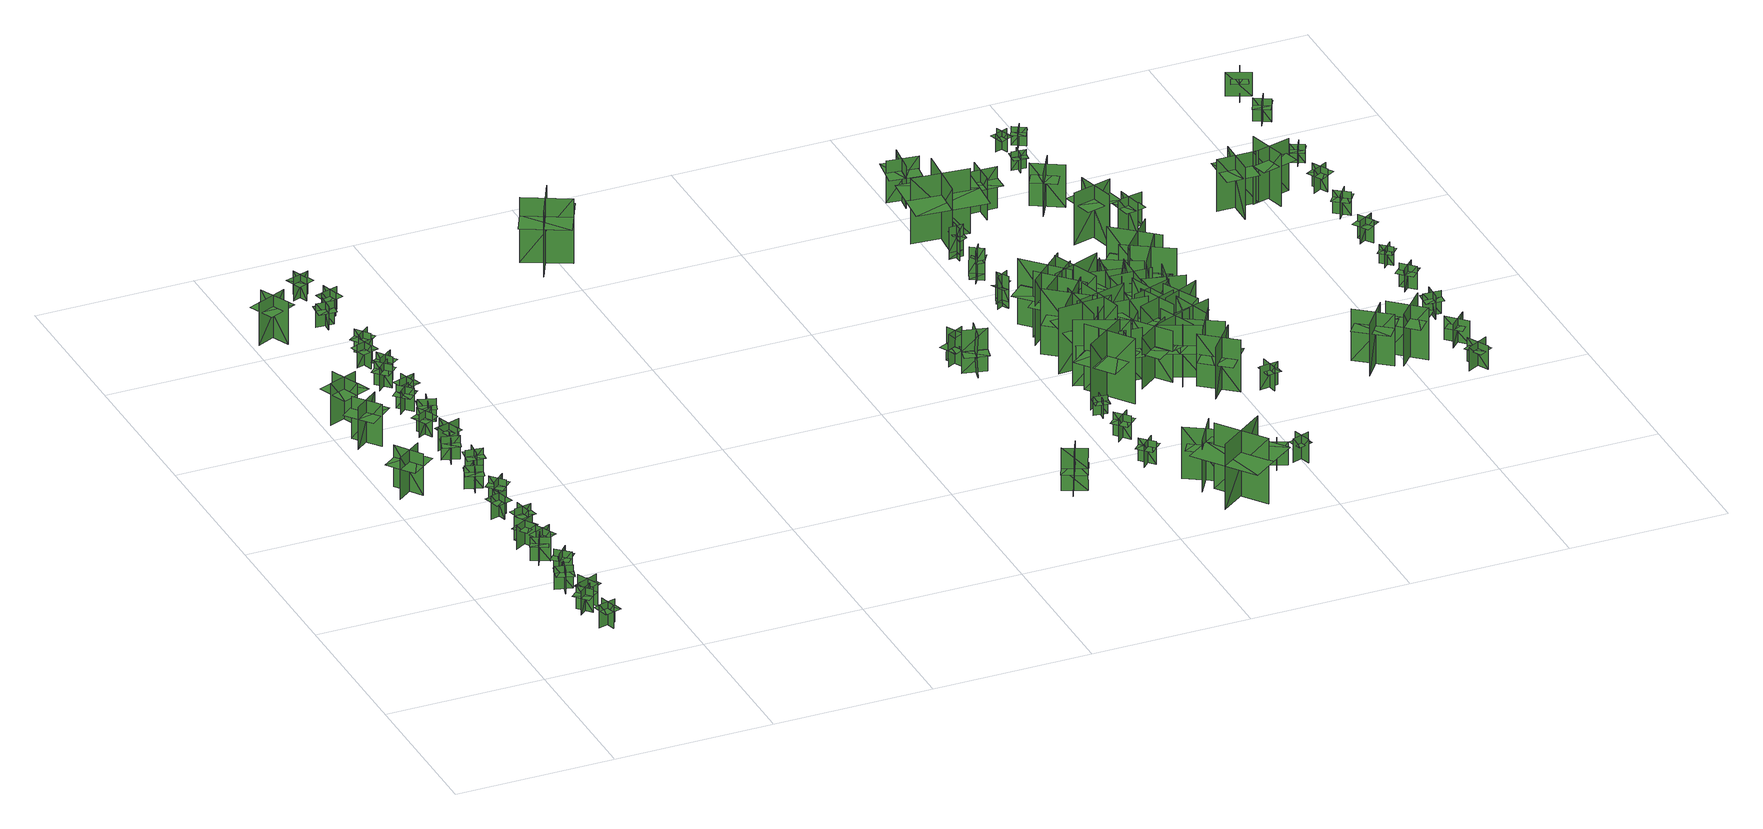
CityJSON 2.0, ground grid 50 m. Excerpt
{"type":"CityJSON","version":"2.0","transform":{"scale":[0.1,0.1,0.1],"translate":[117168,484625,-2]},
"CityObjects":{
"tree1":{"type":"SolitaryVegetationObject","geometry":[{"type":"MultiSurface","lod":"1","boundaries":[[[0,1,2]],[[0,2,3]],[[4,5,6]],[[4,6,7]],[[8,9,10]],[[8,10,11]],[[8,11,12]],[[8,12,13]]]}]},
"tree2":{"type":"SolitaryVegetationObject","geometry":[{"type":"MultiSurface","lod":"1","boundaries":[[[14,15,16]],[[14,16,17]],[[18,19,20]],[[18,20,21]],[[22,23,24]],[[22,24,25]],[[22,25,26]],[[22,26,27]]]}]},
"tree3":{"type":"SolitaryVegetationObject","geometry":[{"type":"MultiSurface","lod":"1","boundaries":[[[28,29,30]],[[28,30,31]],[[32,33,34]],[[32,34,35]],[[36,37,38]],[[36,38,39]],[[36,39,40]],[[36,40,41]]]}]},
"tree4":{"type":"SolitaryVegetationObject","geometry":[{"type":"MultiSurface","lod":"1","boundaries":[[[42,43,44]],[[42,44,45]],[[46,47,48]],[[46,48,49]],[[50,51,52]],[[50,52,53]],[[50,53,54]],[[50,54,55]]]}]},
"tree5":{"type":"SolitaryVegetationObject","geometry":[{"type":"MultiSurface","lod":"1","boundaries":[[[56,57,58]],[[56,58,59]],[[60,61,62]],[[60,62,63]],[[64,65,66]],[[64,66,67]],[[64,67,68]],[[64,68,69]]]}]},
"tree6":{"type":"SolitaryVegetationObject","geometry":[{"type":"MultiSurface","lod":"1","boundaries":[[[70,71,72]],[[70,72,73]],[[74,75,76]],[[74,76,77]],[[78,79,80]],[[78,80,81]],[[78,82,83]],[[78,83,79]]]}]},
"tree7":{"type":"SolitaryVegetationObject","geometry":[{"type":"MultiSurface","lod":"1","boundaries":[[[84,85,86]],[[84,86,87]],[[88,89,90]],[[88,90,91]],[[92,93,94]],[[92,94,95]],[[92,95,96]],[[92,96,97]]]}]},
"tree8":{"type":"SolitaryVegetationObject","geometry":[{"type":"MultiSurface","lod":"1","boundaries":[[[98,99,100]],[[98,100,101]],[[102,103,104]],[[102,104,105]],[[106,107,108]],[[106,108,109]],[[106,109,110]],[[106,110,111]]]}]},
"tree9":{"type":"SolitaryVegetationObject","geometry":[{"type":"MultiSurface","lod":"1","boundaries":[[[112,113,114]],[[112,114,115]],[[116,117,118]],[[116,118,119]],[[120,121,122]],[[120,122,123]],[[120,123,124]],[[120,124,125]]]}]},
"tree10":{"type":"SolitaryVegetationObject","geometry":[{"type":"MultiSurface","lod":"1","boundaries":[[[126,127,128]],[[126,128,129]],[[130,131,132]],[[130,132,133]],[[134,135,136]],[[134,136,137]],[[134,137,138]],[[134,138,139]]]}]},
"tree11":{"type":"SolitaryVegetationObject","geometry":[{"type":"MultiSurface","lod":"1","boundaries":[[[140,141,142]],[[140,142,143]],[[144,145,146]],[[144,146,147]],[[148,149,150]],[[148,150,151]],[[148,151,152]],[[148,152,153]]]}]},
"tree12":{"type":"SolitaryVegetationObject","geometry":[{"type":"MultiSurface","lod":"1","boundaries":[[[154,155,156]],[[154,156,157]],[[158,159,160]],[[158,160,161]],[[162,163,164]],[[162,164,165]],[[162,165,166]],[[162,166,167]]]}]},
"tree13":{"type":"SolitaryVegetationObject","geometry":[{"type":"MultiSurface","lod":"1","boundaries":[[[168,169,170]],[[168,170,171]],[[172,173,174]],[[172,174,175]],[[176,177,178]],[[176,178,179]],[[176,179,180]],[[176,180,181]]]}]},
"tree14":{"type":"SolitaryVegetationObject","geometry":[{"type":"MultiSurface","lod":"1","boundaries":[[[182,183,184]],[[182,184,185]],[[186,187,188]],[[186,188,189]],[[190,191,192]],[[190,192,193]],[[190,193,194]],[[190,194,195]]]}]},
"tree15":{"type":"SolitaryVegetationObject","geometry":[{"type":"MultiSurface","lod":"1","boundaries":[[[196,197,198]],[[196,198,199]],[[200,201,202]],[[200,202,203]],[[204,205,206]],[[204,206,207]],[[204,207,208]],[[204,208,209]]]}]},
"tree16":{"type":"SolitaryVegetationObject","geometry":[{"type":"MultiSurface","lod":"1","boundaries":[[[210,211,212]],[[210,212,213]],[[214,215,216]],[[214,216,217]],[[218,219,220]],[[218,220,221]],[[218,221,222]],[[218,222,223]]]}]},
"tree17":{"type":"SolitaryVegetationObject","geometry":[{"type":"MultiSurface","lod":"1","boundaries":[[[224,225,226]],[[224,226,227]],[[228,229,230]],[[228,230,231]],[[232,233,234]],[[232,234,235]],[[232,235,236]],[[232,236,237]]]}]},
"tree18":{"type":"SolitaryVegetationObject","geometry":[{"type":"MultiSurface","lod":"1","boundaries":[[[238,239,240]],[[238,240,241]],[[242,243,244]],[[242,244,245]],[[246,247,248]],[[246,248,249]],[[246,249,250]],[[246,250,251]]]}]},
"tree19":{"type":"SolitaryVegetationObject","geometry":[{"type":"MultiSurface","lod":"1","boundaries":[[[252,253,254]],[[252,254,255]],[[256,257,258]],[[256,258,259]],[[260,261,262]],[[260,262,263]],[[260,263,264]],[[260,264,265]]]}]},
"tree20":{"type":"SolitaryVegetationObject","geometry":[{"type":"MultiSurface","lod":"1","boundaries":[[[266,267,268]],[[266,268,269]],[[270,271,272]],[[270,272,273]],[[274,275,276]],[[274,276,277]],[[274,278,279]],[[274,279,275]]]}]},
"tree21":{"type":"SolitaryVegetationObject","geometry":[{"type":"MultiSurface","lod":"1","boundaries":[[[280,281,282]],[[280,282,283]],[[284,285,286]],[[284,286,287]],[[288,289,290]],[[288,290,291]],[[288,291,292]],[[288,292,293]]]}]},
"tree22":{"type":"SolitaryVegetationObject","geometry":[{"type":"MultiSurface","lod":"1","boundaries":[[[294,295,296]],[[294,296,297]],[[298,299,300]],[[298,300,301]],[[302,303,304]],[[302,304,305]],[[302,305,306]],[[302,306,307]]]}]},
"tree23":{"type":"SolitaryVegetationObject","geometry":[{"type":"MultiSurface","lod":"1","boundaries":[[[308,309,310]],[[308,310,311]],[[312,313,314]],[[312,314,315]],[[316,317,318]],[[316,318,319]],[[316,319,320]],[[316,320,321]]]}]},
"tree24":{"type":"SolitaryVegetationObject","geometry":[{"type":"MultiSurface","lod":"1","boundaries":[[[322,323,324]],[[322,324,325]],[[326,327,328]],[[326,328,329]],[[330,331,332]],[[330,332,333]],[[330,333,334]],[[330,334,335]]]}]},
"tree25":{"type":"SolitaryVegetationObject","geometry":[{"type":"MultiSurface","lod":"1","boundaries":[[[336,337,338]],[[336,338,339]],[[340,341,342]],[[340,342,343]],[[344,345,346]],[[344,346,347]],[[344,347,348]],[[344,348,349]]]}]},
"tree26":{"type":"SolitaryVegetationObject","geometry":[{"type":"MultiSurface","lod":"1","boundaries":[[[350,351,352]],[[350,352,353]],[[354,355,356]],[[354,356,357]],[[358,359,360]],[[358,360,361]],[[358,361,362]],[[358,362,363]]]}]},
"tree27":{"type":"SolitaryVegetationObject","geometry":[{"type":"MultiSurface","lod":"1","boundaries":[[[364,365,366]],[[364,366,367]],[[368,369,370]],[[368,370,371]],[[372,373,374]],[[372,374,375]],[[372,375,376]],[[372,376,377]]]}]},
"tree28":{"type":"SolitaryVegetationObject","geometry":[{"type":"MultiSurface","lod":"1","boundaries":[[[378,379,380]],[[378,380,381]],[[382,383,384]],[[382,384,385]],[[386,387,388]],[[386,388,389]],[[386,389,390]],[[386,390,391]]]}]},
"tree29":{"type":"SolitaryVegetationObject","geometry":[{"type":"MultiSurface","lod":"1","boundaries":[[[392,393,394]],[[392,394,395]],[[396,397,398]],[[396,398,399]],[[400,401,402]],[[400,402,403]],[[400,403,404]],[[400,404,405]]]}]},
"tree30":{"type":"SolitaryVegetationObject","geometry":[{"type":"MultiSurface","lod":"1","boundaries":[[[406,407,408]],[[406,408,409]],[[410,411,412]],[[410,412,413]],[[414,415,416]],[[414,416,417]],[[414,417,418]],[[414,418,419]]]}]},
"tree31":{"type":"SolitaryVegetationObject","geometry":[{"type":"MultiSurface","lod":"1","boundaries":[[[420,421,422]],[[420,422,423]],[[424,425,426]],[[424,426,427]],[[428,429,430]],[[428,430,431]],[[428,431,432]],[[428,432,433]]]}]},
"tree32":{"type":"SolitaryVegetationObject","geometry":[{"type":"MultiSurface","lod":"1","boundaries":[[[434,435,436]],[[434,436,437]],[[438,439,440]],[[438,440,441]],[[442,443,439]],[[442,439,438]],[[444,445,435]],[[444,435,434]],[[434,435,446]],[[434,446,447]],[[434,448,449]],[[434,449,435]]]}]},
"tree33":{"type":"SolitaryVegetationObject","geometry":[{"type":"MultiSurface","lod":"1","boundaries":[[[450,451,452]],[[450,452,453]],[[454,455,456]],[[454,456,457]],[[458,459,455]],[[458,455,454]],[[460,461,451]],[[460,451,450]],[[450,451,462]],[[450,462,463]],[[450,464,465]],[[450,465,451]]]}]},
"tree34":{"type":"SolitaryVegetationObject","geometry":[{"type":"MultiSurface","lod":"1","boundaries":[[[466,467,468]],[[466,468,469]],[[470,471,472]],[[470,472,473]],[[474,475,471]],[[474,471,470]],[[476,477,467]],[[476,467,466]],[[466,467,478]],[[466,478,479]],[[466,480,481]],[[466,481,467]]]}]},
"tree35":{"type":"SolitaryVegetationObject","geometry":[{"type":"MultiSurface","lod":"1","boundaries":[[[482,483,484]],[[482,484,485]],[[486,487,488]],[[486,488,489]],[[490,491,492]],[[490,492,493]],[[490,493,494]],[[490,494,495]]]}]},
"tree36":{"type":"SolitaryVegetationObject","geometry":[{"type":"MultiSurface","lod":"1","boundaries":[[[496,497,498]],[[496,498,499]],[[500,501,502]],[[500,502,503]],[[504,505,506]],[[504,506,507]],[[504,507,508]],[[504,508,509]]]}]},
"tree37":{"type":"SolitaryVegetationObject","geometry":[{"type":"MultiSurface","lod":"1","boundaries":[[[510,511,512]],[[510,512,513]],[[514,515,516]],[[514,516,517]],[[518,519,520]],[[518,520,521]],[[518,521,522]],[[518,522,523]]]}]},
"tree38":{"type":"SolitaryVegetationObject","geometry":[{"type":"MultiSurface","lod":"1","boundaries":[[[524,525,526]],[[524,526,527]],[[528,529,530]],[[528,530,531]],[[532,533,534]],[[532,534,535]],[[532,535,536]],[[532,536,537]]]}]},
"tree39":{"type":"SolitaryVegetationObject","geometry":[{"type":"MultiSurface","lod":"1","boundaries":[[[538,539,540]],[[538,540,541]],[[542,543,544]],[[542,544,545]],[[546,547,548]],[[546,548,549]],[[546,549,550]],[[546,550,551]]]}]},
"tree40":{"type":"SolitaryVegetationObject","geometry":[{"type":"MultiSurface","lod":"1","boundaries":[[[552,553,554]],[[552,554,555]],[[556,557,558]],[[556,558,559]],[[560,561,562]],[[560,562,563]],[[560,564,565]],[[560,565,561]]]}]},
"tree41":{"type":"SolitaryVegetationObject","geometry":[{"type":"MultiSurface","lod":"1","boundaries":[[[566,567,568]],[[566,568,569]],[[570,571,572]],[[570,572,573]],[[574,575,576]],[[574,576,577]],[[574,578,579]],[[574,579,575]]]}]},
"tree42":{"type":"SolitaryVegetationObject","geometry":[{"type":"MultiSurface","lod":"1","boundaries":[[[580,581,582]],[[580,582,583]],[[584,585,586]],[[584,586,587]],[[588,589,590]],[[588,590,591]],[[588,592,593]],[[588,593,589]]]}]},
"tree43":{"type":"SolitaryVegetationObject","geometry":[{"type":"MultiSurface","lod":"1","boundaries":[[[594,595,596]],[[594,596,597]],[[598,599,600]],[[598,600,601]],[[602,603,604]],[[602,604,605]],[[602,606,607]],[[602,607,603]]]}]},
"tree44":{"type":"SolitaryVegetationObject","geometry":[{"type":"MultiSurface","lod":"1","boundaries":[[[608,609,610]],[[608,610,611]],[[612,613,614]],[[612,614,615]],[[616,617,618]],[[616,618,619]],[[616,620,621]],[[616,621,617]]]}]},
"tree45":{"type":"SolitaryVegetationObject","geometry":[{"type":"MultiSurface","lod":"1","boundaries":[[[622,623,624]],[[622,624,625]],[[626,627,628]],[[626,628,629]],[[630,631,627]],[[630,627,626]],[[632,633,623]],[[632,623,622]],[[634,635,636]],[[634,636,637]],[[638,639,640]],[[638,640,641]]]}]},
"tree46":{"type":"SolitaryVegetationObject","geometry":[{"type":"MultiSurface","lod":"1","boundaries":[[[642,643,644]],[[642,644,645]],[[646,647,648]],[[646,648,649]],[[650,651,652]],[[650,652,653]],[[650,654,655]],[[650,655,651]]]}]},
"tree47":{"type":"SolitaryVegetationObject","geometry":[{"type":"MultiSurface","lod":"1","boundaries":[[[656,657,658]],[[656,658,659]],[[660,661,662]],[[660,662,663]],[[664,665,666]],[[664,666,667]],[[664,667,668]],[[664,668,669]]]}]},
"tree48":{"type":"SolitaryVegetationObject","geometry":[{"type":"MultiSurface","lod":"1","boundaries":[[[670,671,672]],[[670,672,673]],[[674,675,676]],[[674,676,677]],[[678,679,680]],[[678,680,681]],[[678,682,683]],[[678,683,679]]]}]},
"tree49":{"type":"SolitaryVegetationObject","geometry":[{"type":"MultiSurface","lod":"1","boundaries":[[[684,685,686]],[[684,686,687]],[[688,689,690]],[[688,690,691]],[[692,693,694]],[[692,694,695]],[[692,696,697]],[[692,697,693]]]}]},
"tree50":{"type":"SolitaryVegetationObject","geometry":[{"type":"MultiSurface","lod":"1","boundaries":[[[698,699,700]],[[698,700,701]],[[702,703,704]],[[702,704,705]],[[706,707,703]],[[706,703,702]],[[708,709,699]],[[708,699,698]],[[710,711,712]],[[710,712,713]],[[714,715,716]],[[714,716,717]]]}]},
"tree51":{"type":"SolitaryVegetationObject","geometry":[{"type":"MultiSurface","lod":"1","boundaries":[[[718,719,720]],[[718,720,721]],[[722,723,724]],[[722,724,725]],[[726,727,728]],[[726,728,729]],[[726,730,731]],[[726,731,727]]]}]},
"tree52":{"type":"SolitaryVegetationObject","geometry":[{"type":"MultiSurface","lod":"1","boundaries":[[[732,733,734]],[[732,734,735]],[[736,737,738]],[[736,738,739]],[[740,741,742]],[[740,742,743]],[[740,744,745]],[[740,745,741]]]}]},
"tree53":{"type":"SolitaryVegetationObject","geometry":[{"type":"MultiSurface","lod":"1","boundaries":[[[746,747,748]],[[746,748,749]],[[750,751,752]],[[750,752,753]],[[754,755,756]],[[754,756,757]],[[754,757,758]],[[754,758,759]]]}]},
"tree54":{"type":"SolitaryVegetationObject","geometry":[{"type":"MultiSurface","lod":"1","boundaries":[[[760,761,762]],[[760,762,763]],[[764,765,766]],[[764,766,767]],[[768,769,765]],[[768,765,764]],[[770,771,761]],[[770,761,760]],[[772,773,774]],[[772,774,775]],[[776,777,778]],[[776,778,779]]]}]},
"tree55":{"type":"SolitaryVegetationObject","geometry":[{"type":"MultiSurface","lod":"1","boundaries":[[[780,781,782]],[[780,782,783]],[[784,785,786]],[[784,786,787]],[[788,789,790]],[[788,790,791]],[[788,792,793]],[[788,793,789]]]}]},
"tree56":{"type":"SolitaryVegetationObject","geometry":[{"type":"MultiSurface","lod":"1","boundaries":[[[794,795,796]],[[794,796,797]],[[798,799,800]],[[798,800,801]],[[802,803,804]],[[802,804,805]],[[802,805,806]],[[802,806,807]]]}]},
"tree57":{"type":"SolitaryVegetationObject","geometry":[{"type":"MultiSurface","lod":"1","boundaries":[[[808,809,810]],[[808,810,811]],[[812,813,814]],[[812,814,815]],[[816,817,818]],[[816,818,819]],[[816,820,821]],[[816,821,817]]]}]},
"tree58":{"type":"SolitaryVegetationObject","geometry":[{"type":"MultiSurface","lod":"1","boundaries":[[[822,823,824]],[[822,824,825]],[[826,827,828]],[[826,828,829]],[[830,831,832]],[[830,832,833]],[[830,834,835]],[[830,835,831]]]}]},
"tree59":{"type":"SolitaryVegetationObject","geometry":[{"type":"MultiSurface","lod":"1","boundaries":[[[836,837,838]],[[836,838,839]],[[840,841,842]],[[840,842,843]],[[844,845,846]],[[844,846,847]],[[844,848,849]],[[844,849,845]]]}]},
"tree60":{"type":"SolitaryVegetationObject","geometry":[{"type":"MultiSurface","lod":"1","boundaries":[[[850,851,852]],[[850,852,853]],[[854,855,856]],[[854,856,857]],[[858,859,860]],[[858,860,861]],[[858,862,863]],[[858,863,859]]]}]},
"tree61":{"type":"SolitaryVegetationObject","geometry":[{"type":"MultiSurface","lod":"1","boundaries":[[[864,865,866]],[[864,866,867]],[[868,869,870]],[[868,870,871]],[[872,873,874]],[[872,874,875]],[[872,876,877]],[[872,877,873]]]}]},
"tree62":{"type":"SolitaryVegetationObject","geometry":[{"type":"MultiSurface","lod":"1","boundaries":[[[878,879,880]],[[878,880,881]],[[882,883,884]],[[882,884,885]],[[886,887,888]],[[886,888,889]],[[886,889,890]],[[886,890,891]]]}]},
"tree63":{"type":"SolitaryVegetationObject","geometry":[{"type":"MultiSurface","lod":"1","boundaries":[[[892,893,894]],[[892,894,895]],[[896,897,898]],[[896,898,899]],[[900,901,902]],[[900,902,903]],[[900,904,905]],[[900,905,901]]]}]},
"tree64":{"type":"SolitaryVegetationObject","geometry":[{"type":"MultiSurface","lod":"1","boundaries":[[[906,907,908]],[[906,908,909]],[[910,911,912]],[[910,912,913]],[[914,915,916]],[[914,916,917]],[[914,918,919]],[[914,919,915]]]}]},
"tree65":{"type":"SolitaryVegetationObject","geometry":[{"type":"MultiSurface","lod":"1","boundaries":[[[920,921,922]],[[920,922,923]],[[924,925,926]],[[924,926,927]],[[928,929,930]],[[928,930,931]],[[928,932,933]],[[928,933,929]]]}]},
"tree66":{"type":"SolitaryVegetationObject","geometry":[{"type":"MultiSurface","lod":"1","boundaries":[[[934,935,936]],[[934,936,937]],[[938,939,940]],[[938,940,941]],[[942,943,944]],[[942,944,945]],[[942,946,947]],[[942,947,943]]]}]},
"tree67":{"type":"SolitaryVegetationObject","geometry":[{"type":"MultiSurface","lod":"1","boundaries":[[[948,949,950]],[[948,950,951]],[[952,953,954]],[[952,954,955]],[[956,957,958]],[[956,958,959]],[[956,960,961]],[[956,961,957]]]}]},
"tree68":{"type":"SolitaryVegetationObject","geometry":[{"type":"MultiSurface","lod":"1","boundaries":[[[962,963,964]],[[962,964,965]],[[966,967,968]],[[966,968,969]],[[970,971,972]],[[970,972,973]],[[970,974,975]],[[970,975,971]]]}]},
"tree69":{"type":"SolitaryVegetationObject","geometry":[{"type":"MultiSurface","lod":"1","boundaries":[[[976,977,978]],[[976,978,979]],[[980,981,982]],[[980,982,983]],[[984,985,986]],[[984,986,987]],[[984,988,989]],[[984,989,985]]]}]},
"tree70":{"type":"SolitaryVegetationObject","geometry":[{"type":"MultiSurface","lod":"1","boundaries":[[[990,991,992]],[[990,992,993]],[[994,995,996]],[[994,996,997]],[[998,999,1000]],[[998,1000,1001]],[[998,1002,1003]],[[998,1003,999]]]}]},
"tree71":{"type":"SolitaryVegetationObject","geometry":[{"type":"MultiSurface","lod":"1","boundaries":[[[1004,1005,1006]],[[1004,1006,1007]],[[1008,1009,1010]],[[1008,1010,1011]],[[1012,1013,1014]],[[1012,1014,1015]],[[1012,1016,1017]],[[1012,1017,1013]]]}]},
"tree72":{"type":"SolitaryVegetationObject","geometry":[{"type":"MultiSurface","lod":"1","boundaries":[[[1018,1019,1020]],[[1018,1020,1021]],[[1022,1023,1024]],[[1022,1024,1025]],[[1026,1027,1028]],[[1026,1028,1029]],[[1026,1029,1030]],[[1026,1030,1031]]]}]},
"tree73":{"type":"SolitaryVegetationObject","geometry":[{"type":"MultiSurface","lod":"1","boundaries":[[[1032,1033,1034]],[[1032,1034,1035]],[[1036,1037,1038]],[[1036,1038,1039]],[[1040,1041,1042]],[[1040,1042,1043]],[[1040,1044,1045]],[[1040,1045,1041]]]}]},
"tree74":{"type":"SolitaryVegetationObject","geometry":[{"type":"MultiSurface","lod":"1","boundaries":[[[1046,1047,1048]],[[1046,1048,1049]],[[1050,1051,1052]],[[1050,1052,1053]],[[1054,1055,1056]],[[1054,1056,1057]],[[1054,1058,1059]],[[1054,1059,1055]]]}]},
"tree75":{"type":"SolitaryVegetationObject","geometry":[{"type":"MultiSurface","lod":"1","boundaries":[[[1060,1061,1062]],[[1060,1062,1063]],[[1064,1065,1066]],[[1064,1066,1067]],[[1068,1069,1070]],[[1068,1070,1071]],[[1068,1072,1073]],[[1068,1073,1069]]]}]},
"tree76":{"type":"SolitaryVegetationObject","geometry":[{"type":"MultiSurface","lod":"1","boundaries":[[[1074,1075,1076]],[[1074,1076,1077]],[[1078,1079,1080]],[[1078,1080,1081]],[[1082,1083,1084]],[[1082,1084,1085]],[[1082,1085,1086]],[[1082,1086,1087]]]}]},
"tree77":{"type":"SolitaryVegetationObject","geometry":[{"type":"MultiSurface","lod":"1","boundaries":[[[1088,1089,1090]],[[1088,1090,1091]],[[1092,1093,1094]],[[1092,1094,1095]],[[1096,1097,1098]],[[1096,1098,1099]],[[1096,1100,1101]],[[1096,1101,1097]]]}]},
"tree78":{"type":"SolitaryVegetationObject","geometry":[{"type":"MultiSurface","lod":"1","boundaries":[[[1102,1103,1104]],[[1102,1104,1105]],[[1106,1107,1108]],[[1106,1108,1109]],[[1110,1111,1112]],[[1110,1112,1113]],[[1110,1113,1114]],[[1110,1114,1115]]]}]},
"tree79":{"type":"SolitaryVegetationObject","geometry":[{"type":"MultiSurface","lod":"1","boundaries":[[[1116,1117,1118]],[[1116,1118,1119]],[[1120,1121,1122]],[[1120,1122,1123]],[[1124,1125,1126]],[[1124,1126,1127]],[[1124,1128,1129]],[[1124,1129,1125]]]}]},
"tree80":{"type":"SolitaryVegetationObject","geometry":[{"type":"MultiSurface","lod":"1","boundaries":[[[1130,1131,1132]],[[1130,1132,1133]],[[1134,1135,1136]],[[1134,1136,1137]],[[1138,1139,1140]],[[1138,1140,1141]],[[1138,1141,1142]],[[1138,1142,1143]]]}]},
"tree81":{"type":"SolitaryVegetationObject","geometry":[{"type":"MultiSurface","lod":"1","boundaries":[[[1144,1145,1146]],[[1144,1146,1147]],[[1148,1149,1150]],[[1148,1150,1151]],[[1152,1153,1154]],[[1152,1154,1155]],[[1152,1156,1157]],[[1152,1157,1153]]]}]},
"tree82":{"type":"SolitaryVegetationObject","geometry":[{"type":"MultiSurface","lod":"1","boundaries":[[[1158,1159,1160]],[[1158,1160,1161]],[[1162,1163,1164]],[[1162,1164,1165]],[[1166,1167,1168]],[[1166,1168,1169]],[[1166,1169,1170]],[[1166,1170,1171]]]}]},
"tree83":{"type":"SolitaryVegetationObject","geometry":[{"type":"MultiSurface","lod":"1","boundaries":[[[1172,1173,1174]],[[1172,1174,1175]],[[1176,1177,1178]],[[1176,1178,1179]],[[1180,1181,1182]],[[1180,1182,1183]],[[1180,1183,1184]],[[1180,1184,1185]]]}]},
"tree84":{"type":"SolitaryVegetationObject","geometry":[{"type":"MultiSurface","lod":"1","boundaries":[[[1186,1187,1188]],[[1186,1188,1189]],[[1190,1191,1192]],[[1190,1192,1193]],[[1194,1195,1196]],[[1194,1196,1197]],[[1194,1198,1199]],[[1194,1199,1195]]]}]},
"tree85":{"type":"SolitaryVegetationObject","geometry":[{"type":"MultiSurface","lod":"1","boundaries":[[[1200,1201,1202]],[[1200,1202,1203]],[[1204,1205,1206]],[[1204,1206,1207]],[[1208,1209,1210]],[[1208,1210,1211]],[[1208,1211,1212]],[[1208,1212,1213]]]}]},
"tree86":{"type":"SolitaryVegetationObject","geometry":[{"type":"MultiSurface","lod":"1","boundaries":[[[1214,1215,1216]],[[1214,1216,1217]],[[1218,1219,1220]],[[1218,1220,1221]],[[1222,1223,1224]],[[1222,1224,1225]],[[1222,1225,1226]],[[1222,1226,1227]]]}]},
"tree87":{"type":"SolitaryVegetationObject","geometry":[{"type":"MultiSurface","lod":"1","boundaries":[[[1228,1229,1230]],[[1228,1230,1231]],[[1232,1233,1234]],[[1232,1234,1235]],[[1236,1237,1238]],[[1236,1238,1239]],[[1236,1239,1240]],[[1236,1240,1241]]]}]},
"tree88":{"type":"SolitaryVegetationObject","geometry":[{"type":"MultiSurface","lod":"1","boundaries":[[[1242,1243,1244]],[[1242,1244,1245]],[[1246,1247,1248]],[[1246,1248,1249]],[[1250,1251,1252]],[[1250,1252,1253]],[[1250,1254,1255]],[[1250,1255,1251]]]}]},
"tree89":{"type":"SolitaryVegetationObject","geometry":[{"type":"MultiSurface","lod":"1","boundaries":[[[1256,1257,1258]],[[1256,1258,1259]],[[1260,1261,1262]],[[1260,1262,1263]],[[1264,1265,1266]],[[1264,1266,1267]],[[1264,1267,1268]],[[1264,1268,1269]]]}]},
"tree90":{"type":"SolitaryVegetationObject","geometry":[{"type":"MultiSurface","lod":"1","boundaries":[[[1270,1271,1272]],[[1270,1272,1273]],[[1274,1275,1276]],[[1274,1276,1277]],[[1278,1279,1280]],[[1278,1280,1281]],[[1278,1281,1282]],[[1278,1282,1283]]]}]},
"tree91":{"type":"SolitaryVegetationObject","geometry":[{"type":"MultiSurface","lod":"1","boundaries":[[[1284,1285,1286]],[[1284,1286,1287]],[[1288,1289,1290]],[[1288,1290,1291]],[[1292,1293,1294]],[[1292,1294,1295]],[[1292,1295,1296]],[[1292,1296,1297]]]}]},
"tree92":{"type":"SolitaryVegetationObject","geometry":[{"type":"MultiSurface","lod":"1","boundaries":[[[1298,1299,1300]],[[1298,1300,1301]],[[1302,1303,1304]],[[1302,1304,1305]],[[1306,1307,1308]],[[1306,1308,1309]],[[1306,1309,1310]],[[1306,1310,1311]]]}]},
"tree93":{"type":"SolitaryVegetationObject","geometry":[{"type":"MultiSurface","lod":"1","boundaries":[[[1312,1313,1314]],[[1312,1314,1315]],[[1316,1317,1318]],[[1316,1318,1319]],[[1320,1321,1322]],[[1320,1322,1323]],[[1320,1323,1324]],[[1320,1324,1325]]]}]},
"tree94":{"type":"SolitaryVegetationObject","geometry":[{"type":"MultiSurface","lod":"1","boundaries":[[[1326,1327,1328]],[[1326,1328,1329]],[[1330,1331,1332]],[[1330,1332,1333]],[[1334,1335,1336]],[[1334,1336,1337]],[[1334,1337,1338]],[[1334,1338,1339]]]}]}
},
"vertices":[
[310,202,15],[256,188,15],[256,188,92],[310,202,92],[278,221,15],[292,168,15],[292,168,92],[278,221,92],[278,221,71],[251,214,71],[266,160,71],[292,168,71],[319,175,71],[305,228,71],
[239,278,15],[281,314,15],[281,314,92],[239,278,92],[275,275,15],[240,317,15],[240,317,92],[275,275,92],[275,275,70],[296,292,70],[261,335,70],[240,317,70],[219,299,70],[254,257,70],
[280,429,14],[226,443,14],[226,443,91],[280,429,91],[262,461,14],[247,408,14],[247,408,91],[262,461,91],[262,461,70],[235,468,70],[220,415,70],[247,408,70],[274,400,70],[288,454,70],
[318,352,16],[247,320,16],[247,320,93],[318,352,93],[269,371,16],[269,371,93],[301,300,93],[301,300,16],[312,350,73],[300,373,73],[246,346,73],[258,322,73],[269,299,73],[323,327,73],
[102,1095,10],[45,1176,10],[45,1176,148],[102,1095,148],[114,1160,10],[33,1102,10],[33,1102,148],[114,1160,148],[114,1160,110],[85,1201,110],[4,1143,110],[33,1102,110],[62,1062,110],[143,1120,110],
[284,597,14],[231,624,14],[231,624,92],[284,597,92],[269,642,14],[242,589,14],[242,589,92],[269,642,92],[279,600,72],[231,624,72],[221,604,72],[269,579,72],[290,620,72],[242,645,72],
[265,533,16],[306,496,16],[306,496,93],[265,533,93],[266,496,16],[303,537,16],[303,537,93],[266,496,93],[266,496,71],[287,478,71],[324,519,71],[303,537,71],[283,556,71],[246,514,71],
[286,736,15],[220,695,15],[220,695,93],[286,736,93],[235,748,15],[235,748,93],[276,682,93],[276,682,15],[280,733,72],[266,754,72],[215,720,72],[230,699,72],[244,677,72],[295,712,72],
[273,679,16],[295,628,16],[295,628,93],[273,679,93],[259,645,16],[310,667,16],[310,667,93],[259,645,93],[259,645,71],[270,620,71],[321,642,71],[310,667,71],[299,692,71],[248,670,71],
[43,1471,15],[105,1393,15],[105,1393,154],[43,1471,154],[35,1405,15],[113,1467,15],[113,1467,154],[35,1405,154],[35,1405,115],[66,1366,115],[144,1428,115],[113,1467,115],[82,1506,115],[4,1444,115],
[258,868,14],[244,921,14],[244,921,91],[258,868,91],[277,899,14],[223,886,14],[223,886,91],[277,899,91],[277,899,69],[270,926,69],[217,912,69],[223,886,69],[230,859,69],[284,872,69],
[277,821,14],[288,767,14],[288,767,91],[277,821,91],[256,790,14],[310,801,14],[310,801,91],[256,790,91],[256,790,69],[262,763,69],[316,774,69],[310,801,69],[305,828,69],[251,817,69],
[111,1599,15],[18,1563,15],[18,1563,154],[111,1599,154],[50,1626,15],[87,1533,15],[87,1533,154],[50,1626,154],[50,1626,115],[4,1608,115],[41,1515,115],[87,1533,115],[133,1552,115],[97,1644,115],
[242,1042,14],[259,1094,14],[259,1094,91],[242,1042,91],[275,1058,14],[222,1075,14],[222,1075,91],[275,1058,91],[275,1058,70],[284,1085,70],[231,1102,70],[222,1075,70],[214,1049,70],[267,1032,70],
[263,954,14],[305,991,14],[305,991,91],[263,954,91],[300,952,14],[263,993,14],[263,993,91],[300,952,91],[300,952,70],[321,970,70],[284,1011,70],[263,993,70],[243,974,70],[280,933,70],
[260,1269,16],[244,1216,16],[244,1216,93],[260,1269,93],[227,1252,16],[280,1236,16],[280,1236,93],[227,1252,93],[227,1252,71],[219,1225,71],[272,1209,71],[280,1236,71],[288,1262,71],[235,1278,71],
[287,1172,18],[280,1117,18],[280,1117,95],[287,1172,95],[258,1149,18],[312,1142,18],[312,1142,95],[258,1149,95],[258,1149,74],[254,1122,74],[309,1115,74],[312,1142,74],[316,1170,74],[261,1177,74],
[222,1395,16],[271,1421,16],[271,1421,93],[222,1395,93],[257,1384,16],[231,1433,16],[231,1433,93],[257,1384,93],[257,1384,71],[281,1397,71],[256,1446,71],[231,1433,71],[207,1420,71],[232,1371,71],
[291,1280,15],[267,1354,15],[267,1354,93],[291,1280,93],[315,1327,15],[315,1327,93],[241,1303,93],[241,1303,15],[289,1287,72],[313,1296,72],[292,1353,72],[268,1344,72],[244,1335,72],[265,1278,72],
[15,2069,13],[112,2113,13],[112,2113,154],[15,2069,154],[94,2040,13],[50,2137,13],[50,2137,154],[94,2040,154],[23,2073,118],[112,2113,118],[95,2151,118],[6,2112,118],[40,2035,118],[129,2074,118],
[271,1444,15],[287,1497,15],[287,1497,92],[271,1444,92],[304,1461,15],[251,1477,15],[251,1477,92],[304,1461,92],[304,1461,71],[312,1488,71],[259,1504,71],[251,1477,71],[243,1451,71],[295,1435,71],
[269,1581,13],[228,1543,13],[228,1543,90],[269,1581,90],[232,1582,13],[270,1542,13],[270,1542,90],[232,1582,90],[232,1582,68],[212,1563,68],[250,1523,68],[270,1542,68],[290,1560,68],[252,1601,68],
[265,1687,16],[227,1727,16],[227,1727,93],[265,1687,93],[266,1724,16],[226,1686,16],[226,1686,93],[266,1724,93],[266,1724,71],[247,1744,71],[207,1706,71],[226,1686,71],[245,1666,71],[285,1704,71],
[269,1636,14],[286,1583,14],[286,1583,91],[269,1636,91],[252,1603,14],[304,1620,14],[304,1620,91],[252,1603,91],[252,1603,70],[260,1577,70],[313,1594,70],[304,1620,70],[296,1646,70],[243,1630,70],
[250,1737,14],[295,1769,14],[295,1769,91],[250,1737,91],[286,1731,14],[254,1776,14],[254,1776,91],[286,1731,91],[286,1731,69],[309,1747,69],[277,1792,69],[254,1776,69],[232,1760,69],[264,1715,69],
[238,1865,15],[254,1813,15],[254,1813,92],[238,1865,92],[220,1833,15],[273,1849,15],[273,1849,92],[220,1833,92],[220,1833,70],[228,1807,70],[281,1823,70],[273,1849,70],[265,1876,70],[212,1860,70],
[282,1877,16],[248,1920,16],[248,1920,93],[282,1877,93],[287,1914,16],[244,1879,16],[244,1879,93],[287,1914,93],[287,1914,71],[270,1935,71],[226,1901,71],[244,1879,71],[261,1857,71],[304,1892,71],
[231,2063,18],[234,2118,18],[234,2118,95],[231,2063,95],[259,2088,18],[203,2091,18],[203,2091,95],[259,2088,95],[259,2088,73],[260,2115,73],[205,2118,73],[203,2091,73],[202,2063,73],[257,2060,73],
[209,2262,14],[261,2281,14],[261,2281,91],[209,2262,91],[243,2246,14],[223,2298,14],[223,2298,91],[243,2246,91],[243,2246,70],[269,2256,70],[249,2308,70],[223,2298,70],[197,2288,70],[217,2236,70],
[284,2134,14],[268,2187,14],[268,2187,91],[284,2134,91],[301,2166,14],[248,2150,14],[248,2150,91],[301,2166,91],[301,2166,69],[293,2193,69],[240,2177,69],[248,2150,69],[256,2124,69],[309,2140,69],
[994,2241,10],[924,2103,10],[924,2103,225],[994,2241,225],[896,2209,10],[1034,2139,10],[1034,2139,225],[896,2209,225],[896,2209,165],[861,2140,165],[999,2070,165],[1034,2139,165],[1069,2208,165],[931,2278,165],
[1841,392,88],[1808,323,88],[1844,306,88],[1876,375,88],[1859,343,88],[1790,375,88],[1788,371,158],[1858,339,158],[1858,339,18],[1788,371,18],[1838,394,18],[1805,325,18],[1808,323,158],[1841,392,158],[1806,409,88],[1773,340,88],
[1786,1184,76],[1813,1131,76],[1841,1145,76],[1814,1198,76],[1826,1172,76],[1773,1145,76],[1774,1142,131],[1827,1169,131],[1827,1169,22],[1774,1142,22],[1784,1183,22],[1811,1130,22],[1813,1131,131],[1786,1184,131],[1759,1171,76],[1787,1118,76],
[1800,1110,84],[1875,1093,84],[1884,1131,84],[1809,1149,84],[1845,1139,84],[1827,1064,84],[1832,1063,154],[1849,1138,154],[1849,1138,14],[1832,1063,14],[1800,1107,14],[1874,1090,14],[1875,1093,154],[1800,1110,154],[1791,1072,84],[1866,1055,84],
[2097,396,19],[2059,436,19],[2059,436,95],[2097,396,95],[2098,433,19],[2058,394,19],[2058,394,95],[2098,433,95],[2098,433,74],[2079,453,74],[2039,414,74],[2058,394,74],[2077,374,74],[2117,413,74],
[2092,563,15],[2055,605,15],[2055,605,92],[2092,563,92],[2094,600,15],[2053,563,15],[2053,563,92],[2094,600,92],[2094,600,70],[2076,621,70],[2035,584,70],[2053,563,70],[2072,543,70],[2113,579,70],
[2248,241,9],[2139,309,9],[2139,309,180],[2248,241,180],[2229,321,9],[2229,321,180],[2161,212,180],[2161,212,9],[2229,321,126],[2184,349,126],[2130,262,126],[2175,234,126],[2220,206,126],[2274,292,126],
[2093,732,11],[2049,737,11],[2049,737,73],[2093,732,73],[2075,755,11],[2070,711,11],[2070,711,73],[2075,755,73],[2075,755,55],[2053,758,55],[2048,714,55],[2070,711,55],[2092,709,55],[2097,753,55],
[2181,94,9],[2181,94,226],[2331,204,226],[2331,204,9],[2202,218,9],[2202,218,226],[2309,73,226],[2309,73,9],[2186,240,155],[2110,185,155],[2243,4,155],[2319,60,155],[2394,115,155],[2261,296,155],
[2190,868,12],[2055,768,12],[2055,768,230],[2190,868,230],[2085,883,12],[2085,883,230],[2186,748,230],[2186,748,12],[2185,857,147],[2068,769,147],[2109,714,147],[2226,802,147],[2143,913,147],[2025,825,147],
[2162,961,9],[2097,806,9],[2097,806,228],[2162,961,228],[2065,920,9],[2065,920,228],[2220,855,228],[2220,855,9],[2164,949,144],[2108,813,144],[2171,787,144],[2227,922,144],[2099,976,144],[2042,841,144],
[2058,1003,7],[2226,1011,7],[2226,1011,225],[2058,1003,225],[2137,932,7],[2137,932,225],[2129,1100,225],[2129,1100,7],[2068,1010,141],[2215,1017,141],[2212,1085,141],[2065,1078,141],[2072,939,141],[2219,946,141],
[2192,802,22],[2205,934,22],[2205,934,193],[2192,802,193],[2256,855,22],[2256,855,193],[2124,868,193],[2124,868,22],[2188,811,127],[2199,926,127],[2146,931,127],[2134,816,127],[2243,805,127],[2255,920,127],
[2084,1013,6],[2189,1144,6],[2189,1144,224],[2084,1013,224],[2188,1025,6],[2188,1025,224],[2057,1130,224],[2057,1130,6],[2085,1025,140],[2177,1140,140],[2123,1183,140],[2032,1068,140],[2140,981,140],[2232,1096,140],
[2074,1397,33],[2051,1436,33],[2052,1436,118],[2075,1397,118],[2083,1430,33],[2044,1407,33],[2044,1406,118],[2083,1430,118],[2083,1430,11],[2044,1406,11],[2075,1397,11],[2052,1436,11],[2075,1397,75],[2051,1436,75],[2032,1424,83],[2055,1385,83],[2055,1431,88],[2072,1402,88],[2087,1411,93],[2069,1440,93],
[2077,1228,6],[2193,1106,6],[2193,1106,225],[2077,1228,225],[2075,1123,6],[2075,1123,225],[2198,1238,225],[2198,1238,6],[2090,1225,141],[2191,1118,141],[2240,1165,141],[2140,1272,141],[2038,1176,141],[2139,1069,141],
[2427,284,14],[2403,231,14],[2403,231,91],[2427,284,91],[2393,270,14],[2393,270,91],[2446,247,91],[2446,247,14],[2393,270,67],[2383,248,67],[2425,229,67],[2435,251,67],[2445,273,67],[2403,293,67],
[2181,1187,8],[2065,1310,8],[2065,1310,226],[2181,1187,226],[2183,1293,8],[2183,1293,226],[2061,1177,226],[2061,1177,8],[2169,1191,142],[2068,1297,142],[2018,1250,142],[2119,1144,142],[2220,1239,142],[2119,1346,142],
[2177,1110,8],[2218,947,8],[2218,947,226],[2177,1110,226],[2123,1019,8],[2123,1019,226],[2287,1060,226],[2287,1060,8],[2186,1101,142],[2222,959,142],[2288,975,142],[2252,1118,142],[2117,1084,142],[2153,941,142],
[2073,1607,31],[2048,1569,31],[2047,1569,116],[2072,1607,116],[2039,1600,31],[2077,1575,31],[2077,1575,116],[2040,1600,116],[2040,1600,9],[2077,1575,9],[2072,1607,9],[2047,1569,9],[2073,1607,73],[2048,1569,73],[2067,1556,81],[2092,1594,81],[2051,1574,86],[2070,1603,86],[2055,1612,91],[2037,1584,91],
[2333,814,14],[2253,919,14],[2253,919,185],[2333,814,185],[2344,897,14],[2344,897,185],[2239,816,185],[2239,816,14],[2324,818,119],[2254,909,119],[2211,877,119],[2281,785,119],[2368,852,119],[2298,943,119],
[2168,1282,9],[2230,1125,9],[2230,1125,227],[2168,1282,227],[2127,1185,9],[2127,1185,227],[2284,1246,227],[2284,1246,9],[2178,1274,143],[2232,1137,143],[2296,1162,143],[2242,1299,143],[2113,1248,143],[2166,1112,143],
[2520,272,15],[2465,254,15],[2465,254,93],[2520,272,93],[2487,289,15],[2487,289,93],[2504,233,93],[2504,233,15],[2487,289,68],[2464,281,68],[2478,237,68],[2501,244,68],[2524,252,68],[2510,296,68],
[2056,1750,32],[2057,1705,32],[2056,1705,117],[2055,1750,117],[2032,1726,32],[2077,1726,32],[2077,1727,117],[2032,1726,117],[2032,1726,10],[2077,1727,10],[2055,1750,10],[2056,1705,10],[2056,1750,74],[2056,1705,74],[2079,1705,82],[2079,1750,82],[2056,1711,87],[2055,1745,87],[2038,1745,92],[2039,1711,92],
[2353,1032,11],[2220,1041,11],[2220,1041,182],[2353,1032,182],[2298,1094,11],[2298,1094,182],[2289,962,182],[2289,962,11],[2344,1028,116],[2229,1036,116],[2225,982,116],[2340,974,116],[2348,1083,116],[2232,1091,116],
[2069,1938,8],[2069,1938,225],[2054,1752,225],[2054,1752,8],[2149,1840,8],[2149,1840,225],[1969,1855,225],[1969,1855,8],[2177,1838,154],[2184,1931,154],[1961,1950,154],[1953,1856,154],[1945,1763,154],[2169,1744,154],
[2349,780,13],[2402,901,13],[2402,901,184],[2349,780,184],[2426,810,13],[2426,810,184],[2304,864,184],[2304,864,13],[2347,790,118],[2394,895,118],[2345,917,118],[2298,811,118],[2398,767,118],[2445,873,118],
[2430,915,13],[2307,866,13],[2307,866,185],[2430,915,185],[2354,947,13],[2354,947,185],[2402,824,185],[2402,824,13],[2424,907,119],[2316,865,119],[2336,814,119],[2444,856,119],[2404,958,119],[2296,916,119],
[2287,1154,13],[2309,1285,13],[2309,1285,184],[2287,1154,184],[2354,1203,13],[2354,1203,184],[2224,1225,184],[2224,1225,13],[2283,1164,118],[2302,1278,118],[2249,1286,118],[2230,1172,118],[2338,1155,118],[2357,1269,118],
[2410,680,12],[2494,783,12],[2494,783,184],[2410,680,184],[2492,690,12],[2492,690,184],[2390,773,184],[2390,773,12],[2411,690,118],[2484,780,118],[2442,814,118],[2370,724,118],[2454,655,118],[2527,745,118],
[2398,955,13],[2348,1077,13],[2348,1077,184],[2398,955,184],[2430,1032,13],[2430,1032,184],[2307,982,184],[2307,982,13],[2390,961,118],[2346,1068,118],[2297,1047,118],[2340,940,118],[2442,982,118],[2398,1089,118],
[2002,2107,3],[2100,2095,3],[2100,2095,142],[2002,2107,142],[2042,2055,3],[2054,2153,3],[2054,2153,142],[2042,2055,142],[2042,2055,103],[2091,2048,103],[2104,2147,103],[2054,2153,103],[2005,2160,103],[1992,2061,103],
[2415,787,11],[2483,901,11],[2483,901,183],[2415,787,183],[2495,808,11],[2495,808,183],[2382,876,183],[2382,876,11],[2415,797,117],[2474,896,117],[2428,923,117],[2369,824,117],[2463,768,117],[2522,868,117],
[2319,1052,13],[2444,1095,13],[2444,1095,184],[2319,1052,184],[2394,1016,13],[2394,1016,184],[2350,1141,184],[2350,1141,13],[2325,1060,118],[2434,1098,118],[2416,1148,118],[2307,1110,118],[2343,1007,118],[2452,1045,118],
[2370,1121,10],[2372,1253,10],[2372,1253,181],[2370,1121,181],[2429,1179,10],[2429,1179,181],[2296,1181,181],[2296,1181,10],[2365,1129,115],[2366,1245,115],[2312,1246,115],[2311,1130,115],[2420,1129,115],[2422,1244,115],
[2464,870,12],[2425,997,12],[2425,997,184],[2464,870,184],[2502,944,12],[2502,944,184],[2376,905,184],[2376,905,12],[2457,877,118],[2423,987,118],[2371,972,118],[2405,861,118],[2510,893,118],[2476,1004,118],
[2423,1221,10],[2306,1283,10],[2306,1283,181],[2423,1221,181],[2398,1300,10],[2398,1300,181],[2336,1183,181],[2336,1183,10],[2413,1220,116],[2311,1274,116],[2286,1227,116],[2388,1173,116],[2439,1269,116],[2337,1324,116],
[2418,1074,13],[2475,955,13],[2475,955,185],[2418,1074,185],[2391,996,13],[2391,996,185],[2511,1053,185],[2511,1053,13],[2427,1069,119],[2476,965,119],[2525,988,119],[2475,1092,119],[2376,1045,119],[2426,941,119],
[2430,1052,13],[2460,1181,13],[2460,1181,184],[2430,1052,184],[2500,1096,13],[2500,1096,184],[2371,1126,184],[2371,1126,13],[2427,1061,118],[2453,1174,118],[2400,1186,118],[2374,1073,118],[2481,1048,118],[2507,1161,118],
[2574,710,14],[2582,652,14],[2582,652,92],[2574,710,92],[2546,673,14],[2605,681,14],[2605,681,92],[2546,673,92],[2575,706,72],[2582,652,72],[2605,655,72],[2598,709,72],[2552,702,72],[2559,649,72],
[2504,1173,11],[2361,1262,11],[2361,1262,229],[2504,1173,229],[2479,1276,11],[2479,1276,229],[2390,1132,229],[2390,1132,11],[2491,1173,145],[2366,1250,145],[2330,1192,145],[2455,1115,145],[2529,1233,145],[2404,1311,145],
[2226,1988,10],[2224,1888,10],[2224,1888,149],[2226,1988,149],[2178,1942,10],[2277,1940,10],[2277,1940,149],[2178,1942,149],[2178,1942,110],[2177,1893,110],[2276,1890,110],[2277,1940,110],[2278,1990,110],[2179,1992,110],
[2497,1258,12],[2369,1367,12],[2369,1367,231],[2497,1258,231],[2488,1363,12],[2488,1363,231],[2379,1234,231],[2379,1234,12],[2485,1259,147],[2373,1355,147],[2329,1303,147],[2441,1207,147],[2531,1313,147],[2419,1409,147],
[2395,1658,9],[2521,1690,9],[2521,1690,182],[2395,1658,182],[2483,1606,9],[2452,1732,9],[2452,1732,182],[2483,1606,182],[2406,1661,137],[2521,1690,137],[2508,1740,137],[2393,1711,137],[2418,1611,137],[2533,1640,137],
[2378,1841,11],[2432,1933,11],[2432,1933,152],[2378,1841,152],[2459,1863,11],[2367,1916,11],[2367,1916,152],[2459,1863,152],[2383,1849,115],[2432,1933,115],[2395,1954,115],[2347,1870,115],[2419,1828,115],[2468,1912,115],
[2422,2134,14],[2418,2090,14],[2418,2090,75],[2422,2134,75],[2399,2115,14],[2444,2112,14],[2444,2112,75],[2399,2115,75],[2399,2115,58],[2397,2093,58],[2442,2089,58],[2444,2112,58],[2445,2134,58],[2401,2137,58],
[2581,1627,12],[2565,1708,12],[2565,1708,122],[2581,1627,122],[2617,1681,12],[2536,1665,12],[2536,1665,122],[2617,1681,122],[2579,1634,93],[2565,1708,93],[2533,1701,93],[2547,1627,93],[2612,1640,93],[2597,1714,93],
[2441,2245,14],[2400,2230,14],[2400,2230,75],[2441,2245,75],[2415,2257,14],[2430,2216,14],[2430,2216,75],[2415,2257,75],[2415,2257,58],[2394,2250,58],[2409,2208,58],[2430,2216,58],[2451,2224,58],[2435,2265,58],
[2855,727,11],[2958,648,11],[2958,648,183],[2855,727,183],[2869,625,11],[2948,728,11],[2948,728,183],[2869,625,183],[2864,720,138],[2958,648,138],[2989,689,138],[2895,761,138],[2833,680,138],[2927,607,138],
[2487,2257,14],[2464,2219,14],[2464,2219,75],[2487,2257,75],[2458,2250,14],[2496,2227,14],[2496,2227,75],[2458,2250,75],[2458,2250,58],[2447,2231,58],[2485,2208,58],[2496,2227,58],[2507,2246,58],[2469,2269,58],
[3069,736,10],[2982,639,10],[2982,639,182],[3069,736,182],[2966,730,10],[3063,643,10],[3063,643,182],[2966,730,182],[3061,728,138],[2982,639,138],[3021,605,138],[3100,694,138],[3023,762,138],[2944,674,138],
[3193,516,15],[3157,585,15],[3157,585,93],[3193,516,93],[3208,566,15],[3208,566,93],[3140,530,93],[3140,530,15],[3190,522,72],[3213,535,72],[3182,588,72],[3159,575,72],[3137,561,72],[3168,509,72],
[3150,667,16],[3204,723,16],[3204,723,94],[3150,667,94],[3202,668,16],[3202,668,94],[3146,722,94],[3146,722,16],[3155,672,73],[3174,654,73],[3214,700,73],[3195,717,73],[3176,734,73],[3135,689,73],
[2906,1597,8],[2908,1727,8],[2908,1727,181],[2906,1597,181],[2979,1669,8],[2849,1671,8],[2849,1671,181],[2979,1669,181],[2906,1608,136],[2908,1727,136],[2857,1728,136],[2855,1609,136],[2958,1607,136],[2959,1726,136],
[3173,843,13],[3175,899,13],[3175,899,90],[3173,843,90],[3200,868,13],[3144,870,13],[3144,870,90],[3200,868,90],[3200,868,69],[3201,896,69],[3146,898,69],[3144,870,69],[3143,843,69],[3199,841,69],
[3153,1059,13],[3193,1021,13],[3193,1021,90],[3153,1059,90],[3154,1022,13],[3191,1062,13],[3191,1062,90],[3154,1022,90],[3154,1022,69],[3174,1003,69],[3212,1043,69],[3191,1062,69],[3171,1081,69],[3133,1041,69],
[3185,1170,16],[3152,1200,16],[3152,1200,78],[3185,1170,78],[3184,1199,16],[3154,1166,16],[3154,1166,78],[3184,1199,78],[3184,1199,61],[3167,1214,61],[3138,1181,61],[3154,1166,61],[3171,1152,61],[3200,1185,61],
[3087,1699,8],[2962,1666,8],[2962,1666,181],[3087,1699,181],[2999,1750,8],[3031,1624,8],[3031,1624,181],[2999,1750,181],[3077,1696,136],[2962,1666,136],[2974,1617,136],[3089,1646,136],[3064,1746,136],[2949,1716,136],
[3156,1362,13],[3186,1315,13],[3186,1315,90],[3156,1362,90],[3148,1326,13],[3195,1355,13],[3195,1355,90],[3148,1326,90],[3148,1326,69],[3163,1303,69],[3209,1332,69],[3195,1355,69],[3180,1379,69],[3133,1350,69],
[3189,1484,15],[3145,1517,15],[3145,1517,92],[3189,1484,92],[3184,1521,15],[3151,1477,15],[3151,1477,92],[3184,1521,92],[3184,1521,71],[3162,1537,71],[3129,1493,71],[3151,1477,71],[3173,1460,71],[3206,1504,71],
[3182,1636,14],[3155,1684,14],[3155,1684,91],[3182,1636,91],[3192,1671,14],[3144,1644,14],[3144,1644,91],[3192,1671,91],[3192,1671,70],[3178,1695,70],[3130,1668,70],[3144,1644,70],[3158,1620,70],[3206,1647,70],
[3159,1799,18],[3180,1838,18],[3180,1838,80],[3159,1799,80],[3187,1807,18],[3148,1828,18],[3148,1828,80],[3187,1807,80],[3187,1807,62],[3198,1827,62],[3159,1848,62],[3148,1828,62],[3138,1808,62],[3177,1788,62],
[3160,2055,16],[3186,2104,16],[3186,2104,93],[3160,2055,93],[3195,2065,16],[3147,2091,16],[3147,2091,93],[3195,2065,93],[3195,2065,71],[3209,2090,71],[3160,2116,71],[3147,2091,71],[3134,2067,71],[3182,2041,71],
[3155,2202,18],[3186,2273,18],[3186,2273,96],[3155,2202,96],[3203,2221,18],[3203,2221,96],[3132,2252,96],[3132,2252,18],[3158,2208,75],[3182,2199,75],[3204,2255,75],[3180,2265,75],[3156,2274,75],[3133,2217,75]
]}
